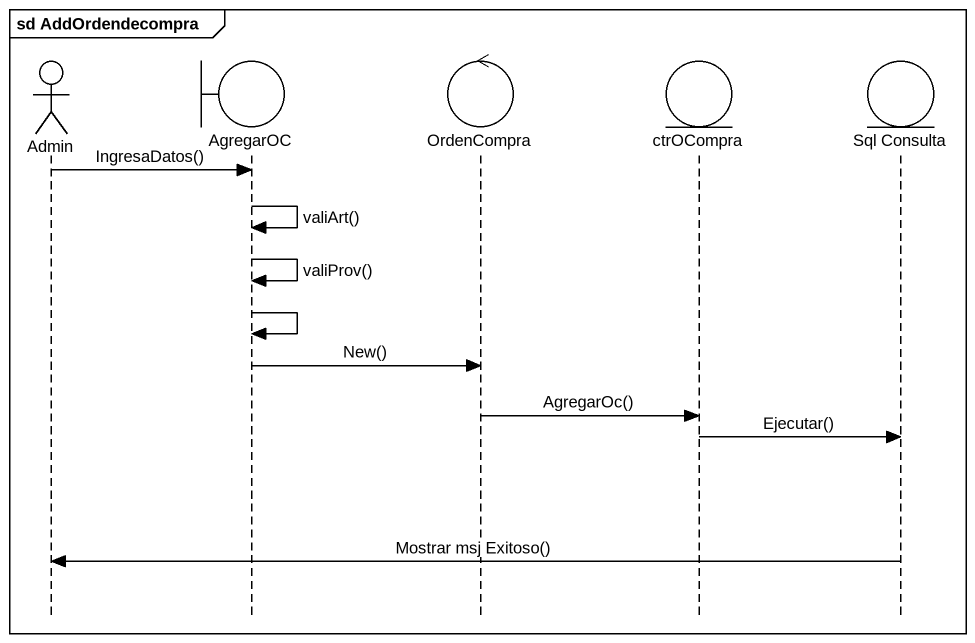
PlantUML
@startuml
mainframe sd AddOrdendecompra
hide footbox
actor Admin
boundary AgregarOC
control OrdenCompra
entity ctrOCompra
entity "Sql Consulta" as Sql_Consulta

Admin -> AgregarOC : IngresaDatos()
AgregarOC -> AgregarOC : valiArt()
AgregarOC -> AgregarOC : valiProv()
AgregarOC -> AgregarOC
AgregarOC -> OrdenCompra : New()
OrdenCompra -> ctrOCompra : AgregarOc()
ctrOCompra -> Sql_Consulta : Ejecutar()
Sql_Consulta -> Admin : Mostrar msj Exitoso()
@enduml
